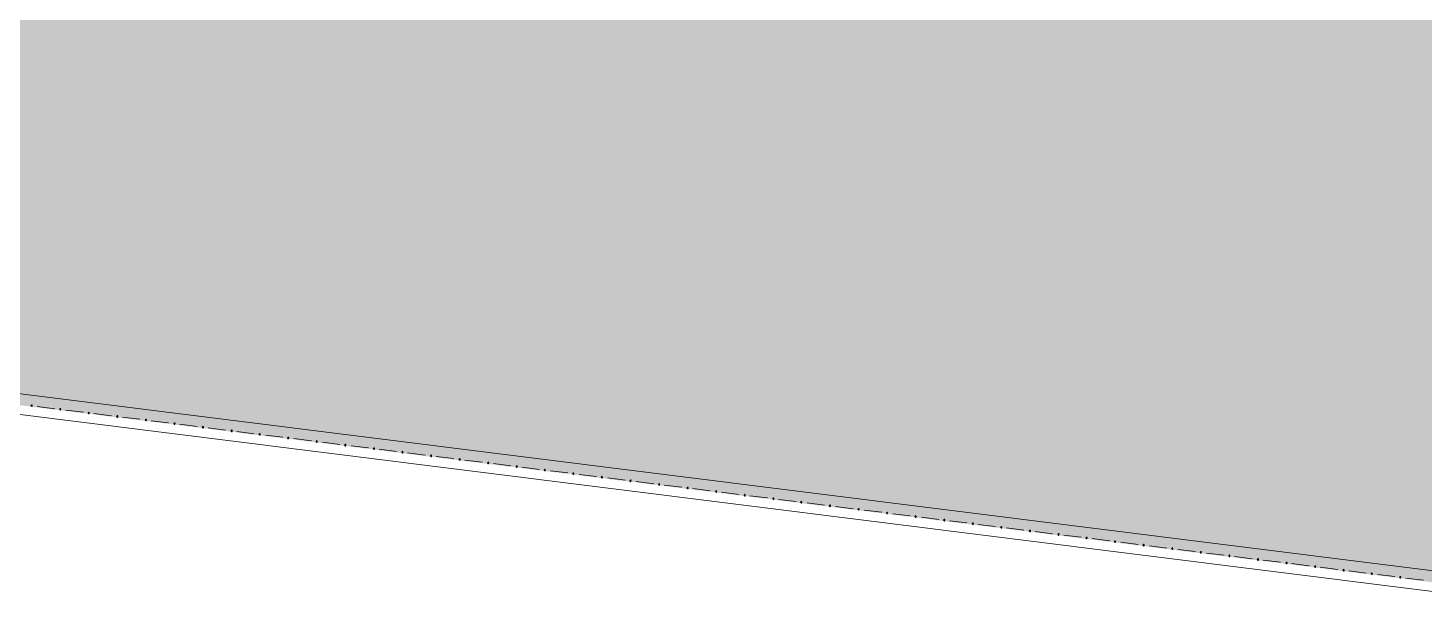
# Model space of a CAD drawing. Header units: metres. Extents: x -4 to 509425, y 7549 to 4732445.
# Drawn here: x 476056.5 to 476076.61, y 4719696.59 to 4719704.91 of the extents above; entities that cross this region are included whole.
import ezdxf

# ---------------------------------------------------------------- set-up
doc = ezdxf.new("R2010")
doc.units = ezdxf.units.M
doc.header["$LTSCALE"] = 0.01
doc.header["$MEASUREMENT"] = 0
doc.layers.get('0').update_dxf_attribs({"lineweight": 0})
doc.layers.add('_SUBESTACIÓN', color=1, linetype='Continuous')
doc.layers.add('SUBESTACION LA VID', color=253, linetype='Continuous')

# ---------------------------------------------------------------- blocks, each defined once
blk = doc.blocks.new('A$Cfff6051d')
at = {"layer": 'SUBESTACION LA VID', "transparency": 33554687}
h = blk.add_hatch(color=256, dxfattribs=at)
h.dxf.hatch_style = 2
h.paths.add_polyline_path([(476056.558, 4719699.463), (476056.559, 4719699.472), (476056.551, 4719699.473), (476056.542, 4719699.465), (476056.549, 4719699.456), (476056.557, 4719699.455)])
h = blk.add_hatch(color=256, dxfattribs=at)
h.dxf.hatch_style = 2
h.paths.add_polyline_path([(476056.97, 4719699.412), (476056.971, 4719699.42), (476056.963, 4719699.421), (476056.953, 4719699.414), (476056.961, 4719699.404), (476056.969, 4719699.403)])
h = blk.add_hatch(color=256, dxfattribs=at)
h.dxf.hatch_style = 2
h.paths.add_polyline_path([(476057.382, 4719699.36), (476057.383, 4719699.369), (476057.374, 4719699.37), (476057.365, 4719699.362), (476057.372, 4719699.353), (476057.381, 4719699.352)])
h = blk.add_hatch(color=256, dxfattribs=at)
h.dxf.hatch_style = 2
h.paths.add_polyline_path([(476057.793, 4719699.309), (476057.794, 4719699.317), (476057.786, 4719699.318), (476057.776, 4719699.311), (476057.784, 4719699.301), (476057.792, 4719699.3)])
h = blk.add_hatch(color=256, dxfattribs=at)
h.dxf.hatch_style = 2
h.paths.add_polyline_path([(476058.205, 4719699.257), (476058.206, 4719699.265), (476058.197, 4719699.266), (476058.188, 4719699.259), (476058.195, 4719699.25), (476058.204, 4719699.249)])
h = blk.add_hatch(color=256, dxfattribs=at)
h.dxf.hatch_style = 2
h.paths.add_polyline_path([(476058.616, 4719699.205), (476058.618, 4719699.214), (476058.609, 4719699.215), (476058.6, 4719699.207), (476058.607, 4719699.198), (476058.615, 4719699.197)])
h = blk.add_hatch(color=256, dxfattribs=at)
h.dxf.hatch_style = 2
h.paths.add_polyline_path([(476059.028, 4719699.154), (476059.029, 4719699.162), (476059.021, 4719699.163), (476059.011, 4719699.156), (476059.019, 4719699.146), (476059.027, 4719699.145)])
h = blk.add_hatch(color=256, dxfattribs=at)
h.dxf.hatch_style = 2
h.paths.add_polyline_path([(476059.44, 4719699.102), (476059.441, 4719699.111), (476059.432, 4719699.112), (476059.423, 4719699.104), (476059.43, 4719699.095), (476059.439, 4719699.094)])
h = blk.add_hatch(color=256, dxfattribs=at)
h.dxf.hatch_style = 2
h.paths.add_polyline_path([(476059.843, 4719699.052), (476059.844, 4719699.06), (476059.836, 4719699.061), (476059.826, 4719699.054), (476059.833, 4719699.044), (476059.842, 4719699.043)])
h = blk.add_hatch(color=256, dxfattribs=at)
h.dxf.hatch_style = 2
h.paths.add_polyline_path([(476060.255, 4719699), (476060.256, 4719699.008), (476060.247, 4719699.009), (476060.238, 4719699.002), (476060.245, 4719698.993), (476060.253, 4719698.992)])
h = blk.add_hatch(color=256, dxfattribs=at)
h.dxf.hatch_style = 2
h.paths.add_polyline_path([(476060.666, 4719698.948), (476060.667, 4719698.957), (476060.659, 4719698.958), (476060.649, 4719698.951), (476060.657, 4719698.941), (476060.665, 4719698.94)])
h = blk.add_hatch(color=256, dxfattribs=at)
h.dxf.hatch_style = 2
h.paths.add_polyline_path([(476061.078, 4719698.897), (476061.079, 4719698.905), (476061.07, 4719698.906), (476061.061, 4719698.899), (476061.068, 4719698.889), (476061.077, 4719698.888)])
h = blk.add_hatch(color=256, dxfattribs=at)
h.dxf.hatch_style = 2
h.paths.add_polyline_path([(476061.489, 4719698.845), (476061.49, 4719698.854), (476061.482, 4719698.855), (476061.473, 4719698.847), (476061.48, 4719698.838), (476061.488, 4719698.837)])
h = blk.add_hatch(color=256, dxfattribs=at)
h.dxf.hatch_style = 2
h.paths.add_polyline_path([(476061.901, 4719698.794), (476061.902, 4719698.802), (476061.894, 4719698.803), (476061.884, 4719698.796), (476061.892, 4719698.786), (476061.9, 4719698.785)])
h = blk.add_hatch(color=256, dxfattribs=at)
h.dxf.hatch_style = 2
h.paths.add_polyline_path([(476062.313, 4719698.742), (476062.314, 4719698.75), (476062.305, 4719698.751), (476062.296, 4719698.744), (476062.303, 4719698.735), (476062.312, 4719698.734)])
h = blk.add_hatch(color=256, dxfattribs=at)
h.dxf.hatch_style = 2
h.paths.add_polyline_path([(476062.724, 4719698.69), (476062.725, 4719698.699), (476062.717, 4719698.7), (476062.707, 4719698.692), (476062.715, 4719698.683), (476062.723, 4719698.682)])
h = blk.add_hatch(color=256, dxfattribs=at)
h.dxf.hatch_style = 2
h.paths.add_polyline_path([(476063.136, 4719698.639), (476063.137, 4719698.647), (476063.128, 4719698.648), (476063.119, 4719698.641), (476063.126, 4719698.631), (476063.135, 4719698.63)])
h = blk.add_hatch(color=256, dxfattribs=at)
h.dxf.hatch_style = 2
h.paths.add_polyline_path([(476063.547, 4719698.587), (476063.549, 4719698.596), (476063.54, 4719698.597), (476063.531, 4719698.589), (476063.538, 4719698.58), (476063.546, 4719698.579)])
h = blk.add_hatch(color=256, dxfattribs=at)
h.dxf.hatch_style = 2
h.paths.add_polyline_path([(476063.951, 4719698.537), (476063.952, 4719698.545), (476063.943, 4719698.546), (476063.934, 4719698.539), (476063.941, 4719698.529), (476063.95, 4719698.528)])
h = blk.add_hatch(color=256, dxfattribs=at)
h.dxf.hatch_style = 2
h.paths.add_polyline_path([(476064.362, 4719698.485), (476064.363, 4719698.493), (476064.355, 4719698.494), (476064.345, 4719698.487), (476064.353, 4719698.478), (476064.361, 4719698.477)])
h = blk.add_hatch(color=256, dxfattribs=at)
h.dxf.hatch_style = 2
h.paths.add_polyline_path([(476064.774, 4719698.433), (476064.775, 4719698.442), (476064.767, 4719698.443), (476064.757, 4719698.436), (476064.764, 4719698.426), (476064.773, 4719698.425)])
h = blk.add_hatch(color=256, dxfattribs=at)
h.dxf.hatch_style = 2
h.paths.add_polyline_path([(476065.186, 4719698.382), (476065.187, 4719698.39), (476065.178, 4719698.391), (476065.169, 4719698.384), (476065.176, 4719698.374), (476065.184, 4719698.373)])
h = blk.add_hatch(color=256, dxfattribs=at)
h.dxf.hatch_style = 2
h.paths.add_polyline_path([(476065.597, 4719698.33), (476065.598, 4719698.339), (476065.59, 4719698.34), (476065.58, 4719698.332), (476065.588, 4719698.323), (476065.596, 4719698.322)])
h = blk.add_hatch(color=256, dxfattribs=at)
h.dxf.hatch_style = 2
h.paths.add_polyline_path([(476066.009, 4719698.279), (476066.01, 4719698.287), (476066.001, 4719698.288), (476065.992, 4719698.281), (476065.999, 4719698.271), (476066.008, 4719698.27)])
h = blk.add_hatch(color=256, dxfattribs=at)
h.dxf.hatch_style = 2
h.paths.add_polyline_path([(476066.42, 4719698.227), (476066.421, 4719698.235), (476066.413, 4719698.236), (476066.404, 4719698.229), (476066.411, 4719698.22), (476066.419, 4719698.219)])
h = blk.add_hatch(color=256, dxfattribs=at)
h.dxf.hatch_style = 2
h.paths.add_polyline_path([(476066.832, 4719698.175), (476066.833, 4719698.184), (476066.825, 4719698.185), (476066.815, 4719698.177), (476066.823, 4719698.168), (476066.831, 4719698.167)])
h = blk.add_hatch(color=256, dxfattribs=at)
h.dxf.hatch_style = 2
h.paths.add_polyline_path([(476067.244, 4719698.124), (476067.245, 4719698.132), (476067.236, 4719698.133), (476067.227, 4719698.126), (476067.234, 4719698.116), (476067.243, 4719698.115)])
h = blk.add_hatch(color=256, dxfattribs=at)
h.dxf.hatch_style = 2
h.paths.add_polyline_path([(476067.647, 4719698.073), (476067.648, 4719698.082), (476067.639, 4719698.083), (476067.63, 4719698.075), (476067.637, 4719698.066), (476067.646, 4719698.065)])
h = blk.add_hatch(color=256, dxfattribs=at)
h.dxf.hatch_style = 2
h.paths.add_polyline_path([(476068.058, 4719698.022), (476068.059, 4719698.03), (476068.051, 4719698.031), (476068.042, 4719698.024), (476068.049, 4719698.014), (476068.057, 4719698.013)])
h = blk.add_hatch(color=256, dxfattribs=at)
h.dxf.hatch_style = 2
h.paths.add_polyline_path([(476068.47, 4719697.97), (476068.471, 4719697.978), (476068.463, 4719697.979), (476068.453, 4719697.972), (476068.461, 4719697.963), (476068.469, 4719697.962)])
h = blk.add_hatch(color=256, dxfattribs=at)
h.dxf.hatch_style = 2
h.paths.add_polyline_path([(476068.882, 4719697.918), (476068.883, 4719697.927), (476068.874, 4719697.928), (476068.865, 4719697.921), (476068.872, 4719697.911), (476068.881, 4719697.91)])
h = blk.add_hatch(color=256, dxfattribs=at)
h.dxf.hatch_style = 2
h.paths.add_polyline_path([(476069.293, 4719697.867), (476069.294, 4719697.875), (476069.286, 4719697.876), (476069.276, 4719697.869), (476069.284, 4719697.859), (476069.292, 4719697.858)])
h = blk.add_hatch(color=256, dxfattribs=at)
h.dxf.hatch_style = 2
h.paths.add_polyline_path([(476069.705, 4719697.815), (476069.706, 4719697.824), (476069.698, 4719697.825), (476069.688, 4719697.817), (476069.695, 4719697.808), (476069.704, 4719697.807)])
h = blk.add_hatch(color=256, dxfattribs=at)
h.dxf.hatch_style = 2
h.paths.add_polyline_path([(476070.117, 4719697.764), (476070.118, 4719697.772), (476070.109, 4719697.773), (476070.1, 4719697.766), (476070.107, 4719697.756), (476070.115, 4719697.755)])
h = blk.add_hatch(color=256, dxfattribs=at)
h.dxf.hatch_style = 2
h.paths.add_polyline_path([(476070.528, 4719697.712), (476070.529, 4719697.72), (476070.521, 4719697.721), (476070.511, 4719697.714), (476070.519, 4719697.705), (476070.527, 4719697.704)])
h = blk.add_hatch(color=256, dxfattribs=at)
h.dxf.hatch_style = 2
h.paths.add_polyline_path([(476070.94, 4719697.66), (476070.941, 4719697.669), (476070.932, 4719697.67), (476070.923, 4719697.663), (476070.93, 4719697.653), (476070.939, 4719697.652)])
h = blk.add_hatch(color=256, dxfattribs=at)
h.dxf.hatch_style = 2
h.paths.add_polyline_path([(476071.351, 4719697.609), (476071.352, 4719697.617), (476071.344, 4719697.618), (476071.335, 4719697.611), (476071.342, 4719697.601), (476071.35, 4719697.6)])
h = blk.add_hatch(color=256, dxfattribs=at)
h.dxf.hatch_style = 2
h.paths.add_polyline_path([(476071.755, 4719697.558), (476071.756, 4719697.567), (476071.747, 4719697.568), (476071.738, 4719697.56), (476071.745, 4719697.551), (476071.754, 4719697.55)])
h = blk.add_hatch(color=256, dxfattribs=at)
h.dxf.hatch_style = 2
h.paths.add_polyline_path([(476072.166, 4719697.507), (476072.167, 4719697.515), (476072.159, 4719697.516), (476072.149, 4719697.509), (476072.157, 4719697.499), (476072.165, 4719697.498)])
h = blk.add_hatch(color=256, dxfattribs=at)
h.dxf.hatch_style = 2
h.paths.add_polyline_path([(476072.578, 4719697.455), (476072.579, 4719697.463), (476072.57, 4719697.464), (476072.561, 4719697.457), (476072.568, 4719697.448), (476072.577, 4719697.447)])
h = blk.add_hatch(color=256, dxfattribs=at)
h.dxf.hatch_style = 2
h.paths.add_polyline_path([(476072.989, 4719697.403), (476072.99, 4719697.412), (476072.982, 4719697.413), (476072.973, 4719697.406), (476072.98, 4719697.396), (476072.988, 4719697.395)])
h = blk.add_hatch(color=256, dxfattribs=at)
h.dxf.hatch_style = 2
h.paths.add_polyline_path([(476073.401, 4719697.352), (476073.402, 4719697.36), (476073.394, 4719697.361), (476073.384, 4719697.354), (476073.392, 4719697.344), (476073.4, 4719697.343)])
h = blk.add_hatch(color=256, dxfattribs=at)
h.dxf.hatch_style = 2
h.paths.add_polyline_path([(476073.813, 4719697.3), (476073.814, 4719697.309), (476073.805, 4719697.31), (476073.796, 4719697.302), (476073.803, 4719697.293), (476073.812, 4719697.292)])
h = blk.add_hatch(color=256, dxfattribs=at)
h.dxf.hatch_style = 2
h.paths.add_polyline_path([(476074.224, 4719697.249), (476074.225, 4719697.257), (476074.217, 4719697.258), (476074.207, 4719697.251), (476074.215, 4719697.241), (476074.223, 4719697.24)])
h = blk.add_hatch(color=256, dxfattribs=at)
h.dxf.hatch_style = 2
h.paths.add_polyline_path([(476074.636, 4719697.197), (476074.637, 4719697.205), (476074.629, 4719697.206), (476074.619, 4719697.199), (476074.626, 4719697.19), (476074.635, 4719697.189)])
h = blk.add_hatch(color=256, dxfattribs=at)
h.dxf.hatch_style = 2
h.paths.add_polyline_path([(476075.048, 4719697.145), (476075.049, 4719697.154), (476075.04, 4719697.155), (476075.031, 4719697.148), (476075.038, 4719697.138), (476075.046, 4719697.137)])
h = blk.add_hatch(color=256, dxfattribs=at)
h.dxf.hatch_style = 2
h.paths.add_polyline_path([(476075.459, 4719697.094), (476075.46, 4719697.102), (476075.452, 4719697.103), (476075.442, 4719697.096), (476075.45, 4719697.086), (476075.458, 4719697.085)])
h = blk.add_hatch(color=256, dxfattribs=at)
h.dxf.hatch_style = 2
h.paths.add_polyline_path([(476075.862, 4719697.043), (476075.863, 4719697.052), (476075.855, 4719697.053), (476075.846, 4719697.045), (476075.853, 4719697.036), (476075.861, 4719697.035)])
h = blk.add_hatch(color=256, dxfattribs=at)
h.dxf.hatch_style = 2
h.paths.add_polyline_path([(476076.274, 4719696.992), (476076.275, 4719697), (476076.267, 4719697.001), (476076.257, 4719696.994), (476076.265, 4719696.984), (476076.273, 4719696.983)])
at = {"layer": 'SUBESTACION LA VID', "lineweight": 15}
for p, q in [((476056.886, 4719699.422), (476056.634, 4719699.454)), ((476057.298, 4719699.371), (476057.046, 4719699.402)), ((476057.701, 4719699.32), (476057.449, 4719699.352)), ((476058.112, 4719699.269), (476057.86, 4719699.3)), ((476058.524, 4719699.217), (476058.272, 4719699.249)), ((476058.936, 4719699.165), (476058.684, 4719699.197)), ((476059.347, 4719699.114), (476059.095, 4719699.145)), ((476059.759, 4719699.062), (476059.507, 4719699.094)), ((476060.171, 4719699.011), (476059.919, 4719699.042)), ((476060.582, 4719698.959), (476060.33, 4719698.991)), ((476060.994, 4719698.907), (476060.742, 4719698.939)), ((476061.405, 4719698.856), (476061.153, 4719698.887)), ((476061.809, 4719698.805), (476061.557, 4719698.837)), ((476062.22, 4719698.754), (476061.968, 4719698.785)), ((476062.632, 4719698.702), (476062.38, 4719698.734)), ((476063.043, 4719698.65), (476062.791, 4719698.682)), ((476063.455, 4719698.599), (476063.203, 4719698.63)), ((476063.867, 4719698.547), (476063.615, 4719698.579)), ((476064.278, 4719698.496), (476064.026, 4719698.527)), ((476064.69, 4719698.444), (476064.438, 4719698.476)), ((476065.102, 4719698.392), (476064.85, 4719698.424)), ((476065.513, 4719698.341), (476065.261, 4719698.372)), ((476065.916, 4719698.29), (476065.664, 4719698.322)), ((476066.328, 4719698.239), (476066.076, 4719698.27)), ((476066.74, 4719698.187), (476066.488, 4719698.219)), ((476067.151, 4719698.135), (476066.899, 4719698.167)), ((476067.563, 4719698.084), (476067.311, 4719698.115)), ((476067.974, 4719698.032), (476067.722, 4719698.064)), ((476068.386, 4719697.981), (476068.134, 4719698.012)), ((476068.798, 4719697.929), (476068.546, 4719697.961)), ((476069.209, 4719697.877), (476068.957, 4719697.909)), ((476069.621, 4719697.826), (476069.369, 4719697.857)), ((476070.024, 4719697.775), (476069.772, 4719697.807)), ((476070.436, 4719697.724), (476070.184, 4719697.755)), ((476070.847, 4719697.672), (476070.595, 4719697.704)), ((476071.259, 4719697.62), (476071.007, 4719697.652)), ((476071.671, 4719697.569), (476071.419, 4719697.6)), ((476072.082, 4719697.517), (476071.83, 4719697.549)), ((476072.494, 4719697.466), (476072.242, 4719697.497)), ((476072.905, 4719697.414), (476072.653, 4719697.446)), ((476073.317, 4719697.362), (476073.065, 4719697.394)), ((476073.729, 4719697.311), (476073.477, 4719697.342)), ((476074.132, 4719697.26), (476073.88, 4719697.292)), ((476074.543, 4719697.209), (476074.291, 4719697.24)), ((476074.955, 4719697.157), (476074.703, 4719697.189)), ((476075.367, 4719697.105), (476075.115, 4719697.137)), ((476075.778, 4719697.054), (476075.526, 4719697.085)), ((476076.19, 4719697.002), (476075.938, 4719697.034)), ((476076.602, 4719696.951), (476076.35, 4719696.982))]:
    blk.add_line(p, q, dxfattribs=at)
for points in [[(475956.756, 4719712.129), (475967.964, 4719801.525), (476089.55, 4719786.282), (476086.094, 4719758.712), (476078.306, 4719696.592), (475956.719, 4719711.835)], [(475957.05, 4719712.092), (475968.22, 4719801.186), (476089.218, 4719786.017), (476085.8, 4719758.749), (476078.049, 4719696.923), (475957.05, 4719712.092)]]:
    blk.add_lwpolyline(points, dxfattribs=at)
at = {"layer": 'SUBESTACION LA VID'}
for points in [[(476056.558, 4719699.463), (476056.559, 4719699.472), (476056.551, 4719699.473), (476056.542, 4719699.465), (476056.549, 4719699.456), (476056.557, 4719699.455)], [(476056.97, 4719699.412), (476056.971, 4719699.42), (476056.963, 4719699.421), (476056.953, 4719699.414), (476056.961, 4719699.404), (476056.969, 4719699.403)], [(476057.382, 4719699.36), (476057.383, 4719699.369), (476057.374, 4719699.37), (476057.365, 4719699.362), (476057.372, 4719699.353), (476057.381, 4719699.352)], [(476057.793, 4719699.309), (476057.794, 4719699.317), (476057.786, 4719699.318), (476057.776, 4719699.311), (476057.784, 4719699.301), (476057.792, 4719699.3)], [(476058.205, 4719699.257), (476058.206, 4719699.265), (476058.197, 4719699.266), (476058.188, 4719699.259), (476058.195, 4719699.25), (476058.204, 4719699.249)], [(476058.616, 4719699.205), (476058.618, 4719699.214), (476058.609, 4719699.215), (476058.6, 4719699.207), (476058.607, 4719699.198), (476058.615, 4719699.197)], [(476059.028, 4719699.154), (476059.029, 4719699.162), (476059.021, 4719699.163), (476059.011, 4719699.156), (476059.019, 4719699.146), (476059.027, 4719699.145)], [(476059.44, 4719699.102), (476059.441, 4719699.111), (476059.432, 4719699.112), (476059.423, 4719699.104), (476059.43, 4719699.095), (476059.439, 4719699.094)], [(476059.843, 4719699.052), (476059.844, 4719699.06), (476059.836, 4719699.061), (476059.826, 4719699.054), (476059.833, 4719699.044), (476059.842, 4719699.043)], [(476060.255, 4719699), (476060.256, 4719699.008), (476060.247, 4719699.009), (476060.238, 4719699.002), (476060.245, 4719698.993), (476060.253, 4719698.992)], [(476060.666, 4719698.948), (476060.667, 4719698.957), (476060.659, 4719698.958), (476060.649, 4719698.951), (476060.657, 4719698.941), (476060.665, 4719698.94)], [(476061.078, 4719698.897), (476061.079, 4719698.905), (476061.07, 4719698.906), (476061.061, 4719698.899), (476061.068, 4719698.889), (476061.077, 4719698.888)], [(476061.489, 4719698.845), (476061.49, 4719698.854), (476061.482, 4719698.855), (476061.473, 4719698.847), (476061.48, 4719698.838), (476061.488, 4719698.837)], [(476061.901, 4719698.794), (476061.902, 4719698.802), (476061.894, 4719698.803), (476061.884, 4719698.796), (476061.892, 4719698.786), (476061.9, 4719698.785)], [(476062.313, 4719698.742), (476062.314, 4719698.75), (476062.305, 4719698.751), (476062.296, 4719698.744), (476062.303, 4719698.735), (476062.312, 4719698.734)], [(476062.724, 4719698.69), (476062.725, 4719698.699), (476062.717, 4719698.7), (476062.707, 4719698.692), (476062.715, 4719698.683), (476062.723, 4719698.682)], [(476063.136, 4719698.639), (476063.137, 4719698.647), (476063.128, 4719698.648), (476063.119, 4719698.641), (476063.126, 4719698.631), (476063.135, 4719698.63)], [(476063.547, 4719698.587), (476063.549, 4719698.596), (476063.54, 4719698.597), (476063.531, 4719698.589), (476063.538, 4719698.58), (476063.546, 4719698.579)], [(476063.951, 4719698.537), (476063.952, 4719698.545), (476063.943, 4719698.546), (476063.934, 4719698.539), (476063.941, 4719698.529), (476063.95, 4719698.528)], [(476064.362, 4719698.485), (476064.363, 4719698.493), (476064.355, 4719698.494), (476064.345, 4719698.487), (476064.353, 4719698.478), (476064.361, 4719698.477)], [(476064.774, 4719698.433), (476064.775, 4719698.442), (476064.767, 4719698.443), (476064.757, 4719698.436), (476064.764, 4719698.426), (476064.773, 4719698.425)], [(476065.186, 4719698.382), (476065.187, 4719698.39), (476065.178, 4719698.391), (476065.169, 4719698.384), (476065.176, 4719698.374), (476065.184, 4719698.373)], [(476065.597, 4719698.33), (476065.598, 4719698.339), (476065.59, 4719698.34), (476065.58, 4719698.332), (476065.588, 4719698.323), (476065.596, 4719698.322)], [(476066.009, 4719698.279), (476066.01, 4719698.287), (476066.001, 4719698.288), (476065.992, 4719698.281), (476065.999, 4719698.271), (476066.008, 4719698.27)], [(476066.42, 4719698.227), (476066.421, 4719698.235), (476066.413, 4719698.236), (476066.404, 4719698.229), (476066.411, 4719698.22), (476066.419, 4719698.219)], [(476066.832, 4719698.175), (476066.833, 4719698.184), (476066.825, 4719698.185), (476066.815, 4719698.177), (476066.823, 4719698.168), (476066.831, 4719698.167)], [(476067.244, 4719698.124), (476067.245, 4719698.132), (476067.236, 4719698.133), (476067.227, 4719698.126), (476067.234, 4719698.116), (476067.243, 4719698.115)], [(476067.647, 4719698.073), (476067.648, 4719698.082), (476067.639, 4719698.083), (476067.63, 4719698.075), (476067.637, 4719698.066), (476067.646, 4719698.065)], [(476068.058, 4719698.022), (476068.059, 4719698.03), (476068.051, 4719698.031), (476068.042, 4719698.024), (476068.049, 4719698.014), (476068.057, 4719698.013)], [(476068.47, 4719697.97), (476068.471, 4719697.978), (476068.463, 4719697.979), (476068.453, 4719697.972), (476068.461, 4719697.963), (476068.469, 4719697.962)], [(476068.882, 4719697.918), (476068.883, 4719697.927), (476068.874, 4719697.928), (476068.865, 4719697.921), (476068.872, 4719697.911), (476068.881, 4719697.91)], [(476069.293, 4719697.867), (476069.294, 4719697.875), (476069.286, 4719697.876), (476069.276, 4719697.869), (476069.284, 4719697.859), (476069.292, 4719697.858)], [(476069.705, 4719697.815), (476069.706, 4719697.824), (476069.698, 4719697.825), (476069.688, 4719697.817), (476069.695, 4719697.808), (476069.704, 4719697.807)], [(476070.117, 4719697.764), (476070.118, 4719697.772), (476070.109, 4719697.773), (476070.1, 4719697.766), (476070.107, 4719697.756), (476070.115, 4719697.755)], [(476070.528, 4719697.712), (476070.529, 4719697.72), (476070.521, 4719697.721), (476070.511, 4719697.714), (476070.519, 4719697.705), (476070.527, 4719697.704)], [(476070.94, 4719697.66), (476070.941, 4719697.669), (476070.932, 4719697.67), (476070.923, 4719697.663), (476070.93, 4719697.653), (476070.939, 4719697.652)], [(476071.351, 4719697.609), (476071.352, 4719697.617), (476071.344, 4719697.618), (476071.335, 4719697.611), (476071.342, 4719697.601), (476071.35, 4719697.6)], [(476071.755, 4719697.558), (476071.756, 4719697.567), (476071.747, 4719697.568), (476071.738, 4719697.56), (476071.745, 4719697.551), (476071.754, 4719697.55)], [(476072.166, 4719697.507), (476072.167, 4719697.515), (476072.159, 4719697.516), (476072.149, 4719697.509), (476072.157, 4719697.499), (476072.165, 4719697.498)], [(476072.578, 4719697.455), (476072.579, 4719697.463), (476072.57, 4719697.464), (476072.561, 4719697.457), (476072.568, 4719697.448), (476072.577, 4719697.447)], [(476072.989, 4719697.403), (476072.99, 4719697.412), (476072.982, 4719697.413), (476072.973, 4719697.406), (476072.98, 4719697.396), (476072.988, 4719697.395)], [(476073.401, 4719697.352), (476073.402, 4719697.36), (476073.394, 4719697.361), (476073.384, 4719697.354), (476073.392, 4719697.344), (476073.4, 4719697.343)], [(476073.813, 4719697.3), (476073.814, 4719697.309), (476073.805, 4719697.31), (476073.796, 4719697.302), (476073.803, 4719697.293), (476073.812, 4719697.292)], [(476074.224, 4719697.249), (476074.225, 4719697.257), (476074.217, 4719697.258), (476074.207, 4719697.251), (476074.215, 4719697.241), (476074.223, 4719697.24)], [(476074.636, 4719697.197), (476074.637, 4719697.205), (476074.629, 4719697.206), (476074.619, 4719697.199), (476074.626, 4719697.19), (476074.635, 4719697.189)], [(476075.048, 4719697.145), (476075.049, 4719697.154), (476075.04, 4719697.155), (476075.031, 4719697.148), (476075.038, 4719697.138), (476075.046, 4719697.137)], [(476075.459, 4719697.094), (476075.46, 4719697.102), (476075.452, 4719697.103), (476075.442, 4719697.096), (476075.45, 4719697.086), (476075.458, 4719697.085)], [(476075.862, 4719697.043), (476075.863, 4719697.052), (476075.855, 4719697.053), (476075.846, 4719697.045), (476075.853, 4719697.036), (476075.861, 4719697.035)], [(476076.274, 4719696.992), (476076.275, 4719697), (476076.267, 4719697.001), (476076.257, 4719696.994), (476076.265, 4719696.984), (476076.273, 4719696.983)]]:
    blk.add_lwpolyline(points, close=True, dxfattribs=at)
at = {"layer": 'SUBESTACION LA VID', "lineweight": 0}
for points in [[(476056.558, 4719699.463), (476056.559, 4719699.472), (476056.551, 4719699.473), (476056.542, 4719699.465), (476056.549, 4719699.456), (476056.557, 4719699.455)], [(476056.97, 4719699.412), (476056.971, 4719699.42), (476056.963, 4719699.421), (476056.953, 4719699.414), (476056.961, 4719699.404), (476056.969, 4719699.403)], [(476057.382, 4719699.36), (476057.383, 4719699.369), (476057.374, 4719699.37), (476057.365, 4719699.362), (476057.372, 4719699.353), (476057.381, 4719699.352)], [(476057.793, 4719699.309), (476057.794, 4719699.317), (476057.786, 4719699.318), (476057.776, 4719699.311), (476057.784, 4719699.301), (476057.792, 4719699.3)], [(476058.205, 4719699.257), (476058.206, 4719699.265), (476058.197, 4719699.266), (476058.188, 4719699.259), (476058.195, 4719699.25), (476058.204, 4719699.249)], [(476058.616, 4719699.205), (476058.618, 4719699.214), (476058.609, 4719699.215), (476058.6, 4719699.207), (476058.607, 4719699.198), (476058.615, 4719699.197)], [(476059.028, 4719699.154), (476059.029, 4719699.162), (476059.021, 4719699.163), (476059.011, 4719699.156), (476059.019, 4719699.146), (476059.027, 4719699.145)], [(476059.44, 4719699.102), (476059.441, 4719699.111), (476059.432, 4719699.112), (476059.423, 4719699.104), (476059.43, 4719699.095), (476059.439, 4719699.094)], [(476059.843, 4719699.052), (476059.844, 4719699.06), (476059.836, 4719699.061), (476059.826, 4719699.054), (476059.833, 4719699.044), (476059.842, 4719699.043)], [(476060.255, 4719699), (476060.256, 4719699.008), (476060.247, 4719699.009), (476060.238, 4719699.002), (476060.245, 4719698.993), (476060.253, 4719698.992)], [(476060.666, 4719698.948), (476060.667, 4719698.957), (476060.659, 4719698.958), (476060.649, 4719698.951), (476060.657, 4719698.941), (476060.665, 4719698.94)], [(476061.078, 4719698.897), (476061.079, 4719698.905), (476061.07, 4719698.906), (476061.061, 4719698.899), (476061.068, 4719698.889), (476061.077, 4719698.888)], [(476061.489, 4719698.845), (476061.49, 4719698.854), (476061.482, 4719698.855), (476061.473, 4719698.847), (476061.48, 4719698.838), (476061.488, 4719698.837)], [(476061.901, 4719698.794), (476061.902, 4719698.802), (476061.894, 4719698.803), (476061.884, 4719698.796), (476061.892, 4719698.786), (476061.9, 4719698.785)], [(476062.313, 4719698.742), (476062.314, 4719698.75), (476062.305, 4719698.751), (476062.296, 4719698.744), (476062.303, 4719698.735), (476062.312, 4719698.734)], [(476062.724, 4719698.69), (476062.725, 4719698.699), (476062.717, 4719698.7), (476062.707, 4719698.692), (476062.715, 4719698.683), (476062.723, 4719698.682)], [(476063.136, 4719698.639), (476063.137, 4719698.647), (476063.128, 4719698.648), (476063.119, 4719698.641), (476063.126, 4719698.631), (476063.135, 4719698.63)], [(476063.547, 4719698.587), (476063.549, 4719698.596), (476063.54, 4719698.597), (476063.531, 4719698.589), (476063.538, 4719698.58), (476063.546, 4719698.579)], [(476063.951, 4719698.537), (476063.952, 4719698.545), (476063.943, 4719698.546), (476063.934, 4719698.539), (476063.941, 4719698.529), (476063.95, 4719698.528)], [(476064.362, 4719698.485), (476064.363, 4719698.493), (476064.355, 4719698.494), (476064.345, 4719698.487), (476064.353, 4719698.478), (476064.361, 4719698.477)], [(476064.774, 4719698.433), (476064.775, 4719698.442), (476064.767, 4719698.443), (476064.757, 4719698.436), (476064.764, 4719698.426), (476064.773, 4719698.425)], [(476065.186, 4719698.382), (476065.187, 4719698.39), (476065.178, 4719698.391), (476065.169, 4719698.384), (476065.176, 4719698.374), (476065.184, 4719698.373)], [(476065.597, 4719698.33), (476065.598, 4719698.339), (476065.59, 4719698.34), (476065.58, 4719698.332), (476065.588, 4719698.323), (476065.596, 4719698.322)], [(476066.009, 4719698.279), (476066.01, 4719698.287), (476066.001, 4719698.288), (476065.992, 4719698.281), (476065.999, 4719698.271), (476066.008, 4719698.27)], [(476066.42, 4719698.227), (476066.421, 4719698.235), (476066.413, 4719698.236), (476066.404, 4719698.229), (476066.411, 4719698.22), (476066.419, 4719698.219)], [(476066.832, 4719698.175), (476066.833, 4719698.184), (476066.825, 4719698.185), (476066.815, 4719698.177), (476066.823, 4719698.168), (476066.831, 4719698.167)], [(476067.244, 4719698.124), (476067.245, 4719698.132), (476067.236, 4719698.133), (476067.227, 4719698.126), (476067.234, 4719698.116), (476067.243, 4719698.115)], [(476067.647, 4719698.073), (476067.648, 4719698.082), (476067.639, 4719698.083), (476067.63, 4719698.075), (476067.637, 4719698.066), (476067.646, 4719698.065)], [(476068.058, 4719698.022), (476068.059, 4719698.03), (476068.051, 4719698.031), (476068.042, 4719698.024), (476068.049, 4719698.014), (476068.057, 4719698.013)], [(476068.47, 4719697.97), (476068.471, 4719697.978), (476068.463, 4719697.979), (476068.453, 4719697.972), (476068.461, 4719697.963), (476068.469, 4719697.962)], [(476068.882, 4719697.918), (476068.883, 4719697.927), (476068.874, 4719697.928), (476068.865, 4719697.921), (476068.872, 4719697.911), (476068.881, 4719697.91)], [(476069.293, 4719697.867), (476069.294, 4719697.875), (476069.286, 4719697.876), (476069.276, 4719697.869), (476069.284, 4719697.859), (476069.292, 4719697.858)], [(476069.705, 4719697.815), (476069.706, 4719697.824), (476069.698, 4719697.825), (476069.688, 4719697.817), (476069.695, 4719697.808), (476069.704, 4719697.807)], [(476070.117, 4719697.764), (476070.118, 4719697.772), (476070.109, 4719697.773), (476070.1, 4719697.766), (476070.107, 4719697.756), (476070.115, 4719697.755)], [(476070.528, 4719697.712), (476070.529, 4719697.72), (476070.521, 4719697.721), (476070.511, 4719697.714), (476070.519, 4719697.705), (476070.527, 4719697.704)], [(476070.94, 4719697.66), (476070.941, 4719697.669), (476070.932, 4719697.67), (476070.923, 4719697.663), (476070.93, 4719697.653), (476070.939, 4719697.652)], [(476071.351, 4719697.609), (476071.352, 4719697.617), (476071.344, 4719697.618), (476071.335, 4719697.611), (476071.342, 4719697.601), (476071.35, 4719697.6)], [(476071.755, 4719697.558), (476071.756, 4719697.567), (476071.747, 4719697.568), (476071.738, 4719697.56), (476071.745, 4719697.551), (476071.754, 4719697.55)], [(476072.166, 4719697.507), (476072.167, 4719697.515), (476072.159, 4719697.516), (476072.149, 4719697.509), (476072.157, 4719697.499), (476072.165, 4719697.498)], [(476072.578, 4719697.455), (476072.579, 4719697.463), (476072.57, 4719697.464), (476072.561, 4719697.457), (476072.568, 4719697.448), (476072.577, 4719697.447)], [(476072.989, 4719697.403), (476072.99, 4719697.412), (476072.982, 4719697.413), (476072.973, 4719697.406), (476072.98, 4719697.396), (476072.988, 4719697.395)], [(476073.401, 4719697.352), (476073.402, 4719697.36), (476073.394, 4719697.361), (476073.384, 4719697.354), (476073.392, 4719697.344), (476073.4, 4719697.343)], [(476073.813, 4719697.3), (476073.814, 4719697.309), (476073.805, 4719697.31), (476073.796, 4719697.302), (476073.803, 4719697.293), (476073.812, 4719697.292)], [(476074.224, 4719697.249), (476074.225, 4719697.257), (476074.217, 4719697.258), (476074.207, 4719697.251), (476074.215, 4719697.241), (476074.223, 4719697.24)], [(476074.636, 4719697.197), (476074.637, 4719697.205), (476074.629, 4719697.206), (476074.619, 4719697.199), (476074.626, 4719697.19), (476074.635, 4719697.189)], [(476075.048, 4719697.145), (476075.049, 4719697.154), (476075.04, 4719697.155), (476075.031, 4719697.148), (476075.038, 4719697.138), (476075.046, 4719697.137)], [(476075.459, 4719697.094), (476075.46, 4719697.102), (476075.452, 4719697.103), (476075.442, 4719697.096), (476075.45, 4719697.086), (476075.458, 4719697.085)], [(476075.862, 4719697.043), (476075.863, 4719697.052), (476075.855, 4719697.053), (476075.846, 4719697.045), (476075.853, 4719697.036), (476075.861, 4719697.035)], [(476076.274, 4719696.992), (476076.275, 4719697), (476076.267, 4719697.001), (476076.257, 4719696.994), (476076.265, 4719696.984), (476076.273, 4719696.983)]]:
    blk.add_lwpolyline(points, close=True, dxfattribs=at)

msp = doc.modelspace()

# ---------------------------------------------------------------- hatches: boundary and pattern name
at = {"layer": '_SUBESTACIÓN', "transparency": 33554559}
h = msp.add_hatch(color=1, dxfattribs=at)
h.dxf.hatch_style = 1
h.paths.add_polyline_path([(475968.64, 4719805.825), (476089.939, 4719790.615), (476078.169, 4719696.74), (475956.869, 4719711.95)])

# ---------------------------------------------------------------- block references
at = {"linetype": 'Continuous'}
msp.add_blockref('A$Cfff6051d', (0, 0), dxfattribs=at)

doc.saveas('drawing.dxf')
